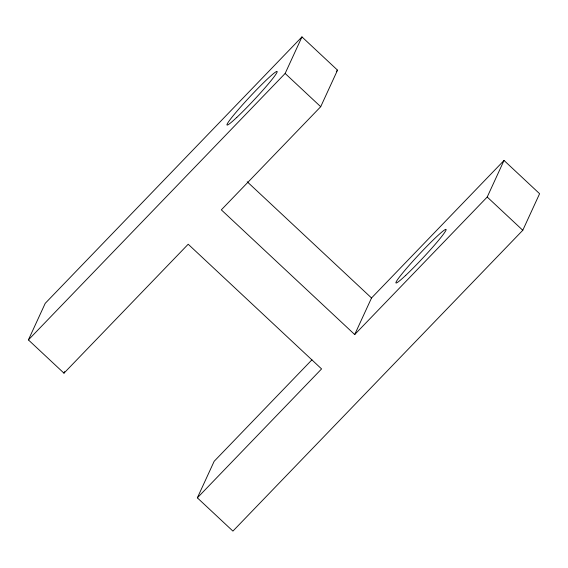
<?xml version="1.0" encoding="UTF-8"?>
<svg xmlns="http://www.w3.org/2000/svg" width="568" height="568" viewBox="0 0 568 568"><rect width="100%" height="100%" fill="white"/><g stroke="black" fill="none" stroke-linecap="round" stroke-linejoin="round"><path stroke-width="0.85" d="M197.352 497.845L321.58 368.923L188.2 244.233L63.971 373.162L28.4 339.905L45.213 303.347L301.956 36.899L337.527 70.155L320.707 106.713L221.328 209.855L354.702 334.545L487.216 197.025L504.029 160.46L539.6 193.709L522.787 230.274L232.916 531.101L197.352 497.845L214.164 461.287L311.946 359.807M63.971 373.162L64.702 371.571M28.4 339.905L285.143 73.464L301.956 36.899M354.702 334.545L371.522 297.98L504.029 160.46M336.299 71.426L337.527 70.155M487.216 197.025L522.787 230.274M285.143 73.464L320.707 106.713M247.208 181.767L371.522 297.98M405.751 275.324A36.608 2.591 -46.9 0 0 445.93 230.31A36.608 2.591 -46.9 0 0 411.573 262.657A36.608 2.591 -46.9 0 0 405.751 275.324M236.806 117.384A36.608 2.591 -46.9 0 0 276.985 72.37A36.608 2.591 -46.9 0 0 242.628 104.718A36.608 2.591 -46.9 0 0 236.806 117.384"/></g></svg>
